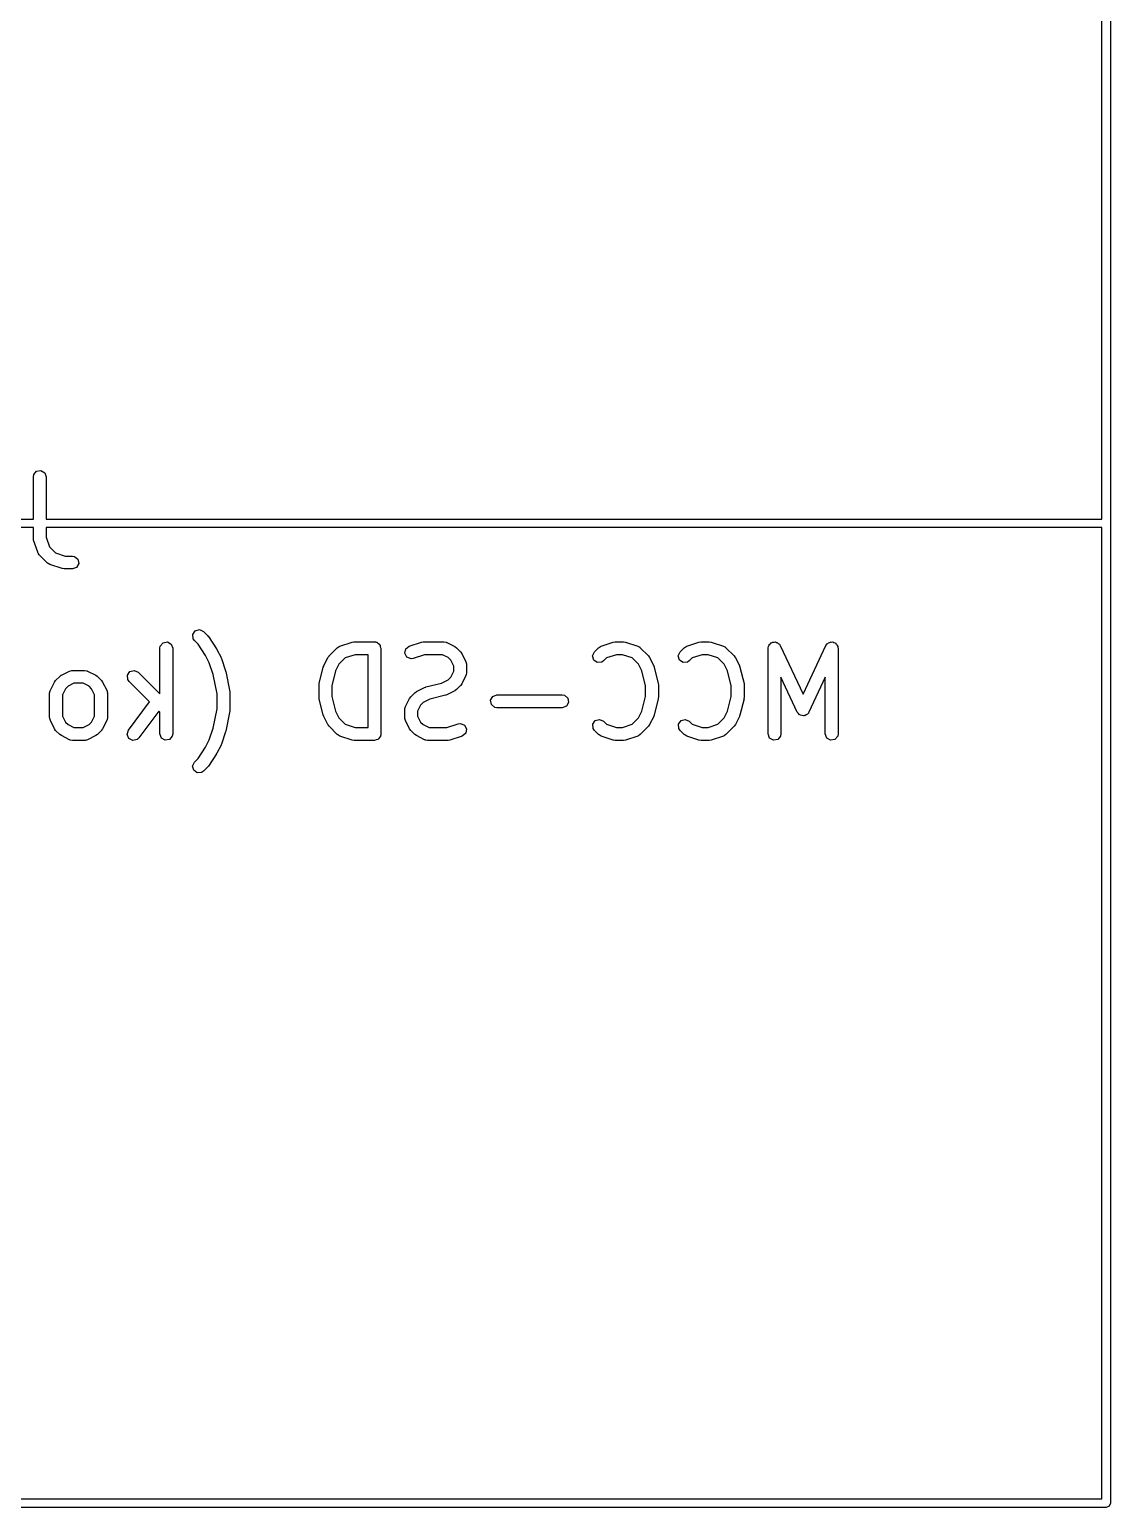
# Model space of a CAD drawing. Extents: x 0.71 to 2.8, y 0.02 to 3.49.
# Drawn here: x 1.477 to 1.974, y 0.019 to 0.698 of the extents above; entities that cross this region are included whole.
import ezdxf

# ---------------------------------------------------------------- set-up
doc = ezdxf.new("R2010")
doc.units = 0
doc.header["$MEASUREMENT"] = 0
doc.layers.add('BLACK', color=7, linetype='CONTINUOUS')

msp = doc.modelspace()

# ---------------------------------------------------------------- linework, layer by layer
at = {"layer": 'BLACK', "linetype": 'CONTINUOUS'}
for p, q in [((1.97362, 1.45571), (1.97362, 0.021457)), ((1.96969, 0.473425), (1.96969, 1.00374)), ((1.48039, 0.495377), (1.48238, 0.495728)), ((1.48238, 0.495728), (1.48413, 0.494718)), ((1.47892, 0.49282), (1.4791, 0.49383)), ((1.47892, 0.473425), (1.47892, 0.49282)), ((1.4791, 0.49383), (1.48039, 0.495377)), ((1.48413, 0.494718), (1.48482, 0.49282)), ((1.48482, 0.49282), (1.48482, 0.473425)), ((1.47892, 0.469488), (1.44545, 0.469488)), ((1.4479, 0.473425), (1.47892, 0.473425)), ((1.47892, 0.464698), (1.47892, 0.469488)), ((1.48482, 0.473425), (1.96969, 0.473425)), ((1.48482, 0.469488), (1.48482, 0.465177)), ((1.96969, 0.469488), (1.48482, 0.469488)), ((1.96969, 0.023425), (1.96969, 0.469488)), ((1.47894, 0.464638), (1.47892, 0.464698)), ((1.47907, 0.463764), (1.47894, 0.464638)), ((1.48094, 0.45814), (1.47907, 0.463764)), ((1.48482, 0.465177), (1.48633, 0.460669)), ((1.48105, 0.458002), (1.48094, 0.45814)), ((1.48107, 0.457826), (1.48105, 0.458002)), ((1.48166, 0.456986), (1.48107, 0.457826)), ((1.48541, 0.453236), (1.48166, 0.456986)), ((1.48633, 0.460669), (1.48909, 0.457905)), ((1.48909, 0.457905), (1.4936, 0.456402)), ((1.4936, 0.456402), (1.49687, 0.456402)), ((1.49687, 0.456402), (1.49788, 0.456224)), ((1.49788, 0.456224), (1.49943, 0.454926)), ((1.49943, 0.454926), (1.49978, 0.452937)), ((1.48557, 0.453162), (1.48541, 0.453236)), ((1.48566, 0.453011), (1.48557, 0.453162)), ((1.48656, 0.452523), (1.48566, 0.453011)), ((1.49219, 0.450648), (1.48656, 0.452523)), ((1.49225, 0.45065), (1.49219, 0.450648)), ((1.49312, 0.450497), (1.49225, 0.45065)), ((1.49687, 0.450497), (1.49312, 0.450497)), ((1.49877, 0.451188), (1.49687, 0.450497)), ((1.49978, 0.452937), (1.49877, 0.451188)), ((1.55213, 0.420468), (1.55329, 0.422123)), ((1.55329, 0.422123), (1.55524, 0.422645)), ((1.55524, 0.422645), (1.55707, 0.421792)), ((1.55707, 0.421792), (1.55895, 0.419917)), ((1.53704, 0.41408), (1.53721, 0.415089)), ((1.53704, 0.393087), (1.53704, 0.41408)), ((1.53721, 0.415089), (1.53851, 0.416637)), ((1.53851, 0.416637), (1.5405, 0.416987)), ((1.5405, 0.416987), (1.54225, 0.415978)), ((1.54225, 0.415978), (1.54294, 0.41408)), ((1.54294, 0.41408), (1.54294, 0.374709)), ((1.55231, 0.418456), (1.55213, 0.420468)), ((1.5529, 0.417616), (1.55231, 0.418456)), ((1.55457, 0.415948), (1.5529, 0.417616)), ((1.55805, 0.41072), (1.55457, 0.415948)), ((1.55895, 0.419917), (1.55921, 0.419548)), ((1.55921, 0.419548), (1.55932, 0.419467)), ((1.55932, 0.419467), (1.56307, 0.413843)), ((1.61477, 0.410543), (1.61852, 0.414293)), ((1.61852, 0.414293), (1.61936, 0.414881)), ((1.61936, 0.414881), (1.61953, 0.414896)), ((1.61953, 0.414896), (1.61967, 0.415006)), ((1.61967, 0.415006), (1.62529, 0.416881)), ((1.62529, 0.416881), (1.62617, 0.41701)), ((1.62617, 0.41701), (1.62623, 0.417032)), ((1.62623, 0.417032), (1.6356, 0.417032)), ((1.6356, 0.417032), (1.63599, 0.416965)), ((1.63599, 0.416965), (1.63611, 0.416987)), ((1.63611, 0.416987), (1.63623, 0.416922)), ((1.63623, 0.416922), (1.63661, 0.416854)), ((1.63661, 0.416854), (1.6372, 0.416361)), ((1.6372, 0.416361), (1.63786, 0.415978)), ((1.63786, 0.415978), (1.63795, 0.415727)), ((1.63795, 0.415727), (1.63816, 0.415556)), ((1.63816, 0.415556), (1.63829, 0.4148)), ((1.63829, 0.4148), (1.63855, 0.41408)), ((1.63855, 0.41408), (1.63855, 0.374709)), ((1.64996, 0.41375), (1.65154, 0.415006)), ((1.65154, 0.415006), (1.65717, 0.416881)), ((1.65717, 0.416881), (1.65804, 0.41701)), ((1.65804, 0.41701), (1.6581, 0.417032)), ((1.6581, 0.417032), (1.66747, 0.417032)), ((1.66747, 0.417032), (1.66848, 0.416854)), ((1.66848, 0.416854), (1.66862, 0.416741)), ((1.66862, 0.416741), (1.66879, 0.416721)), ((1.66879, 0.416721), (1.67254, 0.414846)), ((1.67254, 0.414846), (1.67325, 0.41432)), ((1.67325, 0.41432), (1.67331, 0.414293)), ((1.67331, 0.414293), (1.67518, 0.412418)), ((1.73663, 0.412418), (1.7385, 0.414293)), ((1.7385, 0.414293), (1.73934, 0.414881)), ((1.73934, 0.414881), (1.73952, 0.414896)), ((1.73952, 0.414896), (1.73965, 0.415006)), ((1.73965, 0.415006), (1.74528, 0.416881)), ((1.74528, 0.416881), (1.74615, 0.41701)), ((1.74615, 0.41701), (1.74621, 0.417032)), ((1.74621, 0.417032), (1.74996, 0.417032)), ((1.74996, 0.417032), (1.75083, 0.416879)), ((1.75083, 0.416879), (1.7509, 0.416881)), ((1.7509, 0.416881), (1.75652, 0.415006)), ((1.75652, 0.415006), (1.75742, 0.414518)), ((1.75742, 0.414518), (1.75751, 0.414367)), ((1.75751, 0.414367), (1.75767, 0.414293)), ((1.75767, 0.414293), (1.76142, 0.410543)), ((1.776, 0.412418), (1.77787, 0.414293)), ((1.77787, 0.414293), (1.77871, 0.414881)), ((1.77871, 0.414881), (1.77889, 0.414896)), ((1.77889, 0.414896), (1.77902, 0.415006)), ((1.77902, 0.415006), (1.78465, 0.416881)), ((1.78465, 0.416881), (1.78552, 0.41701)), ((1.78552, 0.41701), (1.78558, 0.417032)), ((1.78558, 0.417032), (1.78933, 0.417032)), ((1.78933, 0.417032), (1.7902, 0.416879)), ((1.7902, 0.416879), (1.79027, 0.416881)), ((1.79027, 0.416881), (1.79589, 0.415006)), ((1.79589, 0.415006), (1.79679, 0.414518)), ((1.79679, 0.414518), (1.79688, 0.414367)), ((1.79688, 0.414367), (1.79704, 0.414293)), ((1.79704, 0.414293), (1.80079, 0.410543)), ((1.81638, 0.41408), (1.81655, 0.415089)), ((1.81638, 0.374709), (1.81638, 0.41408)), ((1.81655, 0.415089), (1.81681, 0.415392)), ((1.81681, 0.415392), (1.81691, 0.415772)), ((1.81691, 0.415772), (1.81744, 0.416143)), ((1.81744, 0.416143), (1.81785, 0.416637)), ((1.81785, 0.416637), (1.81824, 0.416705)), ((1.81824, 0.416705), (1.81856, 0.416931)), ((1.81856, 0.416931), (1.81921, 0.416875)), ((1.81921, 0.416875), (1.81984, 0.416987)), ((1.81984, 0.416987), (1.82018, 0.41679)), ((1.82018, 0.41679), (1.82058, 0.416756)), ((1.82058, 0.416756), (1.82103, 0.4163)), ((1.82103, 0.4163), (1.82159, 0.415978)), ((1.82159, 0.415978), (1.82173, 0.415607)), ((1.82173, 0.415607), (1.822, 0.415328)), ((1.822, 0.415328), (1.83245, 0.39294)), ((1.83245, 0.39294), (1.8429, 0.415328)), ((1.8429, 0.415328), (1.84349, 0.416168)), ((1.84349, 0.416168), (1.84385, 0.416335)), ((1.84385, 0.416335), (1.8441, 0.416637)), ((1.8441, 0.416637), (1.84473, 0.416749)), ((1.84473, 0.416749), (1.84532, 0.417021)), ((1.84532, 0.417021), (1.8457, 0.416919)), ((1.8457, 0.416919), (1.84609, 0.416987)), ((1.84609, 0.416987), (1.84665, 0.416665)), ((1.84665, 0.416665), (1.84727, 0.416498)), ((1.84727, 0.416498), (1.8475, 0.416175)), ((1.8475, 0.416175), (1.84784, 0.415978)), ((1.84784, 0.415978), (1.84806, 0.415371)), ((1.84806, 0.415371), (1.84843, 0.414843)), ((1.84843, 0.414843), (1.84839, 0.41445)), ((1.84839, 0.41445), (1.84853, 0.41408)), ((1.84853, 0.41408), (1.84853, 0.374709)), ((1.55975, 0.407322), (1.55805, 0.41072)), ((1.5615, 0.402072), (1.55975, 0.407322)), ((1.56307, 0.413843), (1.56318, 0.413598)), ((1.56318, 0.413598), (1.56325, 0.413525)), ((1.56325, 0.413525), (1.56513, 0.409776)), ((1.56513, 0.409776), (1.56521, 0.40948)), ((1.56521, 0.40948), (1.56529, 0.409389)), ((1.56529, 0.409389), (1.56716, 0.403765)), ((1.61234, 0.406026), (1.61421, 0.409776)), ((1.61421, 0.409776), (1.61474, 0.410485)), ((1.61474, 0.410485), (1.61477, 0.410543)), ((1.6222, 0.409624), (1.61928, 0.406706)), ((1.62671, 0.411127), (1.6222, 0.409624)), ((1.63265, 0.411127), (1.62671, 0.411127)), ((1.63265, 0.377662), (1.63265, 0.411127)), ((1.64955, 0.411772), (1.64996, 0.41375)), ((1.65052, 0.409995), (1.64955, 0.411772)), ((1.65239, 0.409253), (1.65052, 0.409995)), ((1.65341, 0.409404), (1.65239, 0.409253)), ((1.65858, 0.411127), (1.65341, 0.409404)), ((1.66678, 0.411127), (1.65858, 0.411127)), ((1.66947, 0.409778), (1.66678, 0.411127)), ((1.67067, 0.408581), (1.66947, 0.409778)), ((1.67202, 0.405883), (1.67067, 0.408581)), ((1.67518, 0.412418), (1.67569, 0.411695)), ((1.67569, 0.411695), (1.67574, 0.41165)), ((1.67574, 0.41165), (1.67761, 0.407901)), ((1.67761, 0.407901), (1.67791, 0.406918)), ((1.73577, 0.410587), (1.73663, 0.412418)), ((1.7363, 0.408636), (1.73577, 0.410587)), ((1.73795, 0.407478), (1.7363, 0.408636)), ((1.73996, 0.407654), (1.73795, 0.407478)), ((1.7408, 0.408242), (1.73996, 0.407654)), ((1.74218, 0.409624), (1.7408, 0.408242)), ((1.74669, 0.411127), (1.74218, 0.409624)), ((1.74948, 0.411127), (1.74669, 0.411127)), ((1.75399, 0.409624), (1.74948, 0.411127)), ((1.75691, 0.406706), (1.75399, 0.409624)), ((1.76142, 0.410543), (1.76193, 0.40982)), ((1.76193, 0.40982), (1.76198, 0.409776)), ((1.76198, 0.409776), (1.76385, 0.406026)), ((1.77514, 0.410587), (1.776, 0.412418)), ((1.77567, 0.408636), (1.77514, 0.410587)), ((1.77732, 0.407478), (1.77567, 0.408636)), ((1.77933, 0.407654), (1.77732, 0.407478)), ((1.78017, 0.408242), (1.77933, 0.407654)), ((1.78155, 0.409624), (1.78017, 0.408242)), ((1.78606, 0.411127), (1.78155, 0.409624)), ((1.78885, 0.411127), (1.78606, 0.411127)), ((1.79336, 0.409624), (1.78885, 0.411127)), ((1.79628, 0.406706), (1.79336, 0.409624)), ((1.80079, 0.410543), (1.8013, 0.40982)), ((1.8013, 0.40982), (1.80135, 0.409776)), ((1.80135, 0.409776), (1.80322, 0.406026)), ((1.48916, 0.399295), (1.49103, 0.401169)), ((1.49103, 0.401169), (1.49175, 0.401676)), ((1.49175, 0.401676), (1.4918, 0.401722)), ((1.4918, 0.401722), (1.49555, 0.403597)), ((1.49555, 0.403597), (1.49653, 0.40389)), ((1.49653, 0.40389), (1.4967, 0.403849)), ((1.4967, 0.403849), (1.49687, 0.403909)), ((1.49687, 0.403909), (1.50249, 0.403909)), ((1.50249, 0.403909), (1.5035, 0.403731)), ((1.5035, 0.403731), (1.50364, 0.403617)), ((1.50364, 0.403617), (1.50381, 0.403597)), ((1.50381, 0.403597), (1.50756, 0.401722)), ((1.50756, 0.401722), (1.50827, 0.401196)), ((1.50827, 0.401196), (1.50833, 0.401169)), ((1.50833, 0.401169), (1.51021, 0.399295)), ((1.52214, 0.40172), (1.5233, 0.403375)), ((1.52231, 0.399708), (1.52214, 0.40172)), ((1.5233, 0.403375), (1.52525, 0.403898)), ((1.52525, 0.403898), (1.52708, 0.403044)), ((1.52708, 0.403044), (1.53704, 0.393087)), ((1.56328, 0.393165), (1.5615, 0.402072)), ((1.56716, 0.403765), (1.5672, 0.4035)), ((1.5672, 0.4035), (1.56726, 0.40341)), ((1.56726, 0.40341), (1.56913, 0.394036)), ((1.61024, 0.397923), (1.61211, 0.405422)), ((1.61211, 0.405422), (1.61232, 0.405887)), ((1.61232, 0.405887), (1.61234, 0.406026)), ((1.61777, 0.403675), (1.61606, 0.396843)), ((1.61928, 0.406706), (1.61777, 0.403675)), ((1.66947, 0.399633), (1.67067, 0.40083)), ((1.67067, 0.40083), (1.67202, 0.403528)), ((1.67202, 0.403528), (1.67202, 0.405883)), ((1.67761, 0.40151), (1.67574, 0.397761)), ((1.67763, 0.401686), (1.67761, 0.40151)), ((1.67775, 0.401821), (1.67763, 0.401686)), ((1.67792, 0.402831), (1.67775, 0.401821)), ((1.67791, 0.406918), (1.67786, 0.406746)), ((1.67786, 0.406746), (1.67792, 0.40658)), ((1.67792, 0.40658), (1.67792, 0.402831)), ((1.75843, 0.403675), (1.75691, 0.406706)), ((1.76013, 0.396843), (1.75843, 0.403675)), ((1.76385, 0.406026), (1.764, 0.405538)), ((1.764, 0.405538), (1.76408, 0.405422)), ((1.76408, 0.405422), (1.76595, 0.397923)), ((1.7978, 0.403675), (1.79628, 0.406706)), ((1.7995, 0.396843), (1.7978, 0.403675)), ((1.80322, 0.406026), (1.80337, 0.405538)), ((1.80337, 0.405538), (1.80345, 0.405422)), ((1.80345, 0.405422), (1.80532, 0.397923)), ((1.82978, 0.384709), (1.82228, 0.40077)), ((1.82228, 0.40077), (1.82228, 0.374709)), ((1.84262, 0.40077), (1.83513, 0.384709)), ((1.84262, 0.374709), (1.84262, 0.40077)), ((1.48642, 0.393457), (1.4866, 0.394467)), ((1.4866, 0.394467), (1.48671, 0.394602)), ((1.48671, 0.394602), (1.48673, 0.394778)), ((1.48673, 0.394778), (1.4886, 0.398527)), ((1.4886, 0.398527), (1.48913, 0.399236)), ((1.48913, 0.399236), (1.48916, 0.399295)), ((1.49367, 0.395458), (1.49232, 0.39276)), ((1.49487, 0.396655), (1.49367, 0.395458)), ((1.49757, 0.398003), (1.49487, 0.396655)), ((1.5018, 0.398003), (1.49757, 0.398003)), ((1.50449, 0.396655), (1.5018, 0.398003)), ((1.50569, 0.395458), (1.50449, 0.396655)), ((1.50704, 0.39276), (1.50569, 0.395458)), ((1.51021, 0.399295), (1.51071, 0.398571)), ((1.51071, 0.398571), (1.51076, 0.398527)), ((1.51076, 0.398527), (1.51263, 0.394778)), ((1.51263, 0.394778), (1.51293, 0.393795)), ((1.51293, 0.393795), (1.51288, 0.393623)), ((1.5229, 0.398868), (1.52231, 0.399708)), ((1.53234, 0.38943), (1.5229, 0.398868)), ((1.56913, 0.394036), (1.56914, 0.393586)), ((1.61015, 0.397207), (1.61025, 0.397787)), ((1.61015, 0.391582), (1.61015, 0.397207)), ((1.61025, 0.397787), (1.61024, 0.397923)), ((1.61606, 0.396843), (1.61606, 0.391946)), ((1.65226, 0.391795), (1.65414, 0.39367)), ((1.65414, 0.39367), (1.65486, 0.394177)), ((1.65486, 0.394177), (1.6549, 0.394223)), ((1.6549, 0.394223), (1.65865, 0.396098)), ((1.65865, 0.396098), (1.65914, 0.396243)), ((1.65914, 0.396243), (1.65926, 0.396322)), ((1.65926, 0.396322), (1.66644, 0.398118)), ((1.66644, 0.398118), (1.66947, 0.399633)), ((1.67254, 0.394566), (1.66879, 0.392691)), ((1.67259, 0.394612), (1.67254, 0.394566)), ((1.67331, 0.395119), (1.67259, 0.394612)), ((1.67518, 0.396993), (1.67331, 0.395119)), ((1.67521, 0.397052), (1.67518, 0.396993)), ((1.67574, 0.397761), (1.67521, 0.397052)), ((1.76013, 0.391946), (1.76013, 0.396843)), ((1.76595, 0.397923), (1.76599, 0.397335)), ((1.76599, 0.397335), (1.76604, 0.397207)), ((1.76604, 0.397207), (1.76604, 0.391582)), ((1.7995, 0.391946), (1.7995, 0.396843)), ((1.80532, 0.397923), (1.80536, 0.397335)), ((1.80536, 0.397335), (1.80541, 0.397207)), ((1.80541, 0.397207), (1.80541, 0.391582)), ((1.48642, 0.382209), (1.48642, 0.393457)), ((1.49232, 0.39276), (1.49232, 0.382906)), ((1.50704, 0.382906), (1.50704, 0.39276)), ((1.51288, 0.393623), (1.51295, 0.393457)), ((1.51295, 0.393457), (1.51295, 0.382209)), ((1.52263, 0.376481), (1.53234, 0.38943)), ((1.56328, 0.386251), (1.56328, 0.393165)), ((1.56914, 0.393586), (1.56919, 0.393457)), ((1.56919, 0.393457), (1.56919, 0.385958)), ((1.6102, 0.391454), (1.61015, 0.391582)), ((1.61024, 0.390866), (1.6102, 0.391454)), ((1.61211, 0.383367), (1.61024, 0.390866)), ((1.61606, 0.391946), (1.61777, 0.385114)), ((1.64952, 0.385958), (1.6497, 0.386968)), ((1.6497, 0.386968), (1.64981, 0.387103)), ((1.64981, 0.387103), (1.64983, 0.387279)), ((1.64983, 0.387279), (1.65171, 0.391028)), ((1.65171, 0.391028), (1.65223, 0.391737)), ((1.65223, 0.391737), (1.65226, 0.391795)), ((1.65678, 0.387958), (1.65543, 0.385261)), ((1.65797, 0.389156), (1.65678, 0.387958)), ((1.661, 0.390671), (1.65797, 0.389156)), ((1.66819, 0.392467), (1.661, 0.390671)), ((1.6683, 0.392546), (1.66819, 0.392467)), ((1.66879, 0.392691), (1.6683, 0.392546)), ((1.68894, 0.39022), (1.68995, 0.391969)), ((1.68929, 0.388231), (1.68894, 0.39022)), ((1.69083, 0.386933), (1.68929, 0.388231)), ((1.68995, 0.391969), (1.69184, 0.39266)), ((1.69184, 0.386755), (1.69083, 0.386933)), ((1.69184, 0.39266), (1.72184, 0.39266)), ((1.72184, 0.39266), (1.72285, 0.392482)), ((1.72374, 0.387446), (1.72184, 0.386755)), ((1.72285, 0.392482), (1.7244, 0.391184)), ((1.72475, 0.389195), (1.72374, 0.387446)), ((1.7244, 0.391184), (1.72475, 0.389195)), ((1.75843, 0.385114), (1.76013, 0.391946)), ((1.76595, 0.390866), (1.76408, 0.383367)), ((1.76604, 0.391582), (1.76594, 0.391002)), ((1.76594, 0.391002), (1.76595, 0.390866)), ((1.7978, 0.385114), (1.7995, 0.391946)), ((1.80532, 0.390866), (1.80345, 0.383367)), ((1.80541, 0.391582), (1.80531, 0.391002)), ((1.80531, 0.391002), (1.80532, 0.390866)), ((1.48648, 0.382043), (1.48642, 0.382209)), ((1.48644, 0.381871), (1.48648, 0.382043)), ((1.48673, 0.380888), (1.48644, 0.381871)), ((1.4886, 0.377138), (1.48673, 0.380888)), ((1.49232, 0.382906), (1.49367, 0.380208)), ((1.49367, 0.380208), (1.49487, 0.379011)), ((1.50449, 0.379011), (1.50569, 0.380208)), ((1.50569, 0.380208), (1.50704, 0.382906)), ((1.51263, 0.380888), (1.51076, 0.377138)), ((1.51265, 0.381063), (1.51263, 0.380888)), ((1.51277, 0.381199), (1.51265, 0.381063)), ((1.51295, 0.382209), (1.51277, 0.381199)), ((1.53656, 0.385212), (1.52735, 0.372938)), ((1.53704, 0.384735), (1.53656, 0.385212)), ((1.53704, 0.374709), (1.53704, 0.384735)), ((1.5615, 0.377343), (1.56328, 0.386251)), ((1.56913, 0.385379), (1.56726, 0.376005)), ((1.56919, 0.385958), (1.56911, 0.385515)), ((1.56911, 0.385515), (1.56913, 0.385379)), ((1.61219, 0.383251), (1.61211, 0.383367)), ((1.61234, 0.382763), (1.61219, 0.383251)), ((1.61421, 0.379013), (1.61234, 0.382763)), ((1.61777, 0.385114), (1.61928, 0.382083)), ((1.61928, 0.382083), (1.6222, 0.379165)), ((1.64952, 0.382209), (1.64952, 0.385958)), ((1.64958, 0.382043), (1.64952, 0.382209)), ((1.64954, 0.381871), (1.64958, 0.382043)), ((1.64983, 0.380888), (1.64954, 0.381871)), ((1.65171, 0.377138), (1.64983, 0.380888)), ((1.65543, 0.385261), (1.65543, 0.382906)), ((1.65543, 0.382906), (1.65678, 0.380208)), ((1.65678, 0.380208), (1.65797, 0.379011)), ((1.72184, 0.386755), (1.69184, 0.386755)), ((1.73586, 0.379223), (1.73702, 0.380878)), ((1.73702, 0.380878), (1.73897, 0.3814)), ((1.73897, 0.3814), (1.7408, 0.380547)), ((1.7408, 0.380547), (1.74218, 0.379165)), ((1.75399, 0.379165), (1.75691, 0.382083)), ((1.75691, 0.382083), (1.75843, 0.385114)), ((1.76385, 0.382763), (1.76198, 0.379013)), ((1.76387, 0.382902), (1.76385, 0.382763)), ((1.76408, 0.383367), (1.76387, 0.382902)), ((1.77523, 0.379223), (1.77639, 0.380878)), ((1.77639, 0.380878), (1.77834, 0.3814)), ((1.77834, 0.3814), (1.78017, 0.380547)), ((1.78017, 0.380547), (1.78155, 0.379165)), ((1.79336, 0.379165), (1.79628, 0.382083)), ((1.79628, 0.382083), (1.7978, 0.385114)), ((1.80322, 0.382763), (1.80135, 0.379013)), ((1.80324, 0.382902), (1.80322, 0.382763)), ((1.80345, 0.383367), (1.80324, 0.382902)), ((1.83032, 0.384168), (1.82978, 0.384709)), ((1.83076, 0.38354), (1.83032, 0.384168)), ((1.83102, 0.383471), (1.83076, 0.38354)), ((1.83121, 0.383282), (1.83102, 0.383471)), ((1.83197, 0.383215), (1.83121, 0.383282)), ((1.83271, 0.383016), (1.83197, 0.383215)), ((1.83295, 0.383129), (1.83271, 0.383016)), ((1.83322, 0.383106), (1.83295, 0.383129)), ((1.83384, 0.383546), (1.83322, 0.383106)), ((1.83454, 0.383869), (1.83384, 0.383546)), ((1.83476, 0.38419), (1.83454, 0.383869)), ((1.83487, 0.384265), (1.83476, 0.38419)), ((1.83491, 0.384392), (1.83487, 0.384265)), ((1.83513, 0.384709), (1.83491, 0.384392)), ((1.48865, 0.377094), (1.4886, 0.377138)), ((1.48916, 0.376371), (1.48865, 0.377094)), ((1.49103, 0.374496), (1.48916, 0.376371)), ((1.49109, 0.374469), (1.49103, 0.374496)), ((1.4918, 0.373943), (1.49109, 0.374469)), ((1.49555, 0.372068), (1.4918, 0.373943)), ((1.49487, 0.379011), (1.49757, 0.377662)), ((1.49757, 0.377662), (1.5018, 0.377662)), ((1.5018, 0.377662), (1.50449, 0.379011)), ((1.50756, 0.373943), (1.50381, 0.372068)), ((1.50761, 0.37399), (1.50756, 0.373943)), ((1.50833, 0.374496), (1.50761, 0.37399)), ((1.51021, 0.376371), (1.50833, 0.374496)), ((1.51023, 0.376429), (1.51021, 0.376371)), ((1.51076, 0.377138), (1.51023, 0.376429)), ((1.52204, 0.374548), (1.52263, 0.376481)), ((1.52284, 0.372691), (1.52204, 0.374548)), ((1.53773, 0.372811), (1.53704, 0.374709)), ((1.54276, 0.3737), (1.54147, 0.372152)), ((1.54294, 0.374709), (1.54276, 0.3737)), ((1.55975, 0.372093), (1.5615, 0.377343)), ((1.56716, 0.37565), (1.56529, 0.370026)), ((1.56726, 0.376005), (1.56716, 0.375756)), ((1.56716, 0.375756), (1.56716, 0.37565)), ((1.61426, 0.378969), (1.61421, 0.379013)), ((1.61477, 0.378246), (1.61426, 0.378969)), ((1.61852, 0.374496), (1.61477, 0.378246)), ((1.61868, 0.374422), (1.61852, 0.374496)), ((1.61877, 0.374271), (1.61868, 0.374422)), ((1.61967, 0.373783), (1.61877, 0.374271)), ((1.62529, 0.371908), (1.61967, 0.373783)), ((1.6222, 0.379165), (1.62671, 0.377662)), ((1.62671, 0.377662), (1.63265, 0.377662)), ((1.63838, 0.3737), (1.63788, 0.373112)), ((1.63844, 0.374083), (1.63838, 0.3737)), ((1.63851, 0.374197), (1.63844, 0.374083)), ((1.63855, 0.374709), (1.63849, 0.374326)), ((1.63849, 0.374326), (1.63851, 0.374197)), ((1.65176, 0.377094), (1.65171, 0.377138)), ((1.65226, 0.376371), (1.65176, 0.377094)), ((1.65414, 0.374496), (1.65226, 0.376371)), ((1.65419, 0.374469), (1.65414, 0.374496)), ((1.6549, 0.373943), (1.65419, 0.374469)), ((1.65865, 0.372068), (1.6549, 0.373943)), ((1.65797, 0.379011), (1.66067, 0.377662)), ((1.66067, 0.377662), (1.66887, 0.377662)), ((1.66887, 0.377662), (1.67404, 0.379385)), ((1.67591, 0.373783), (1.67028, 0.371908)), ((1.67404, 0.379385), (1.67505, 0.379536)), ((1.67505, 0.379536), (1.67693, 0.378793)), ((1.67749, 0.375039), (1.67591, 0.373783)), ((1.67693, 0.378793), (1.67789, 0.377017)), ((1.67789, 0.377017), (1.67749, 0.375039)), ((1.73604, 0.377211), (1.73586, 0.379223)), ((1.73663, 0.376371), (1.73604, 0.377211)), ((1.7385, 0.374496), (1.73663, 0.376371)), ((1.73866, 0.374422), (1.7385, 0.374496)), ((1.73875, 0.374271), (1.73866, 0.374422)), ((1.73965, 0.373783), (1.73875, 0.374271)), ((1.74528, 0.371908), (1.73965, 0.373783)), ((1.74218, 0.379165), (1.74669, 0.377662)), ((1.74669, 0.377662), (1.74948, 0.377662)), ((1.74948, 0.377662), (1.75399, 0.379165)), ((1.75652, 0.373783), (1.7509, 0.371908)), ((1.75666, 0.373893), (1.75652, 0.373783)), ((1.75683, 0.373908), (1.75666, 0.373893)), ((1.75767, 0.374496), (1.75683, 0.373908)), ((1.76142, 0.378246), (1.75767, 0.374496)), ((1.76145, 0.378304), (1.76142, 0.378246)), ((1.76198, 0.379013), (1.76145, 0.378304)), ((1.77541, 0.377211), (1.77523, 0.379223)), ((1.776, 0.376371), (1.77541, 0.377211)), ((1.77787, 0.374496), (1.776, 0.376371)), ((1.77803, 0.374422), (1.77787, 0.374496)), ((1.77812, 0.374271), (1.77803, 0.374422)), ((1.77902, 0.373783), (1.77812, 0.374271)), ((1.78465, 0.371908), (1.77902, 0.373783)), ((1.78155, 0.379165), (1.78606, 0.377662)), ((1.78606, 0.377662), (1.78885, 0.377662)), ((1.78885, 0.377662), (1.79336, 0.379165)), ((1.79589, 0.373783), (1.79027, 0.371908)), ((1.79603, 0.373893), (1.79589, 0.373783)), ((1.7962, 0.373908), (1.79603, 0.373893)), ((1.79704, 0.374496), (1.7962, 0.373908)), ((1.80079, 0.378246), (1.79704, 0.374496)), ((1.80082, 0.378304), (1.80079, 0.378246)), ((1.80135, 0.379013), (1.80082, 0.378304)), ((1.81707, 0.372811), (1.81638, 0.374709)), ((1.8221, 0.3737), (1.82081, 0.372152)), ((1.82228, 0.374709), (1.8221, 0.3737)), ((1.84331, 0.372811), (1.84262, 0.374709)), ((1.84835, 0.3737), (1.84705, 0.372152)), ((1.84853, 0.374709), (1.84835, 0.3737)), ((1.49572, 0.372048), (1.49555, 0.372068)), ((1.49586, 0.371935), (1.49572, 0.372048)), ((1.49687, 0.371757), (1.49586, 0.371935)), ((1.50249, 0.371757), (1.49687, 0.371757)), ((1.50266, 0.371817), (1.50249, 0.371757)), ((1.50283, 0.371776), (1.50266, 0.371817)), ((1.50381, 0.372068), (1.50283, 0.371776)), ((1.52464, 0.371778), (1.52284, 0.372691)), ((1.5266, 0.372237), (1.52464, 0.371778)), ((1.52735, 0.372938), (1.5266, 0.372237)), ((1.53948, 0.371802), (1.53773, 0.372811)), ((1.54147, 0.372152), (1.53948, 0.371802)), ((1.55457, 0.363467), (1.55805, 0.368695)), ((1.55805, 0.368695), (1.55975, 0.372093)), ((1.56513, 0.369639), (1.56325, 0.36589)), ((1.56514, 0.369755), (1.56513, 0.369639)), ((1.56529, 0.370026), (1.56514, 0.369755)), ((1.62536, 0.37191), (1.62529, 0.371908)), ((1.62623, 0.371757), (1.62536, 0.37191)), ((1.6356, 0.371757), (1.62623, 0.371757)), ((1.63632, 0.372019), (1.6356, 0.371757)), ((1.63708, 0.372152), (1.63632, 0.372019)), ((1.63725, 0.372356), (1.63708, 0.372152)), ((1.6375, 0.372448), (1.63725, 0.372356)), ((1.63788, 0.373112), (1.6375, 0.372448)), ((1.65883, 0.372048), (1.65865, 0.372068)), ((1.65896, 0.371935), (1.65883, 0.372048)), ((1.65997, 0.371757), (1.65896, 0.371935)), ((1.66935, 0.371757), (1.65997, 0.371757)), ((1.66941, 0.371779), (1.66935, 0.371757)), ((1.67028, 0.371908), (1.66941, 0.371779)), ((1.74534, 0.37191), (1.74528, 0.371908)), ((1.74621, 0.371757), (1.74534, 0.37191)), ((1.74996, 0.371757), (1.74621, 0.371757)), ((1.75002, 0.371779), (1.74996, 0.371757)), ((1.7509, 0.371908), (1.75002, 0.371779)), ((1.78471, 0.37191), (1.78465, 0.371908)), ((1.78558, 0.371757), (1.78471, 0.37191)), ((1.78933, 0.371757), (1.78558, 0.371757)), ((1.78939, 0.371779), (1.78933, 0.371757)), ((1.79027, 0.371908), (1.78939, 0.371779)), ((1.81882, 0.371802), (1.81707, 0.372811)), ((1.82081, 0.372152), (1.81882, 0.371802)), ((1.84506, 0.371802), (1.84331, 0.372811)), ((1.84705, 0.372152), (1.84506, 0.371802)), ((1.55205, 0.359969), (1.5529, 0.361799)), ((1.55257, 0.358018), (1.55205, 0.359969)), ((1.5529, 0.361799), (1.55457, 0.363467)), ((1.55932, 0.359948), (1.55901, 0.359623)), ((1.56307, 0.365572), (1.55932, 0.359948)), ((1.56309, 0.365675), (1.56307, 0.365572)), ((1.56325, 0.36589), (1.56309, 0.365675)), ((1.55422, 0.356859), (1.55257, 0.358018)), ((1.55623, 0.357035), (1.55422, 0.356859)), ((1.55707, 0.357623), (1.55623, 0.357035)), ((1.55895, 0.359498), (1.55707, 0.357623)), ((1.55901, 0.359623), (1.55895, 0.359498)), ((0.926378, 0.023425), (1.96969, 0.023425)), ((1.97362, 0.021457), (1.97305, 0.020065)), ((1.97165, 0.019488), (0.924409, 0.019488)), ((1.97305, 0.020065), (1.97165, 0.019488))]:
    msp.add_line(p, q, dxfattribs=at)

doc.saveas('drawing.dxf')
